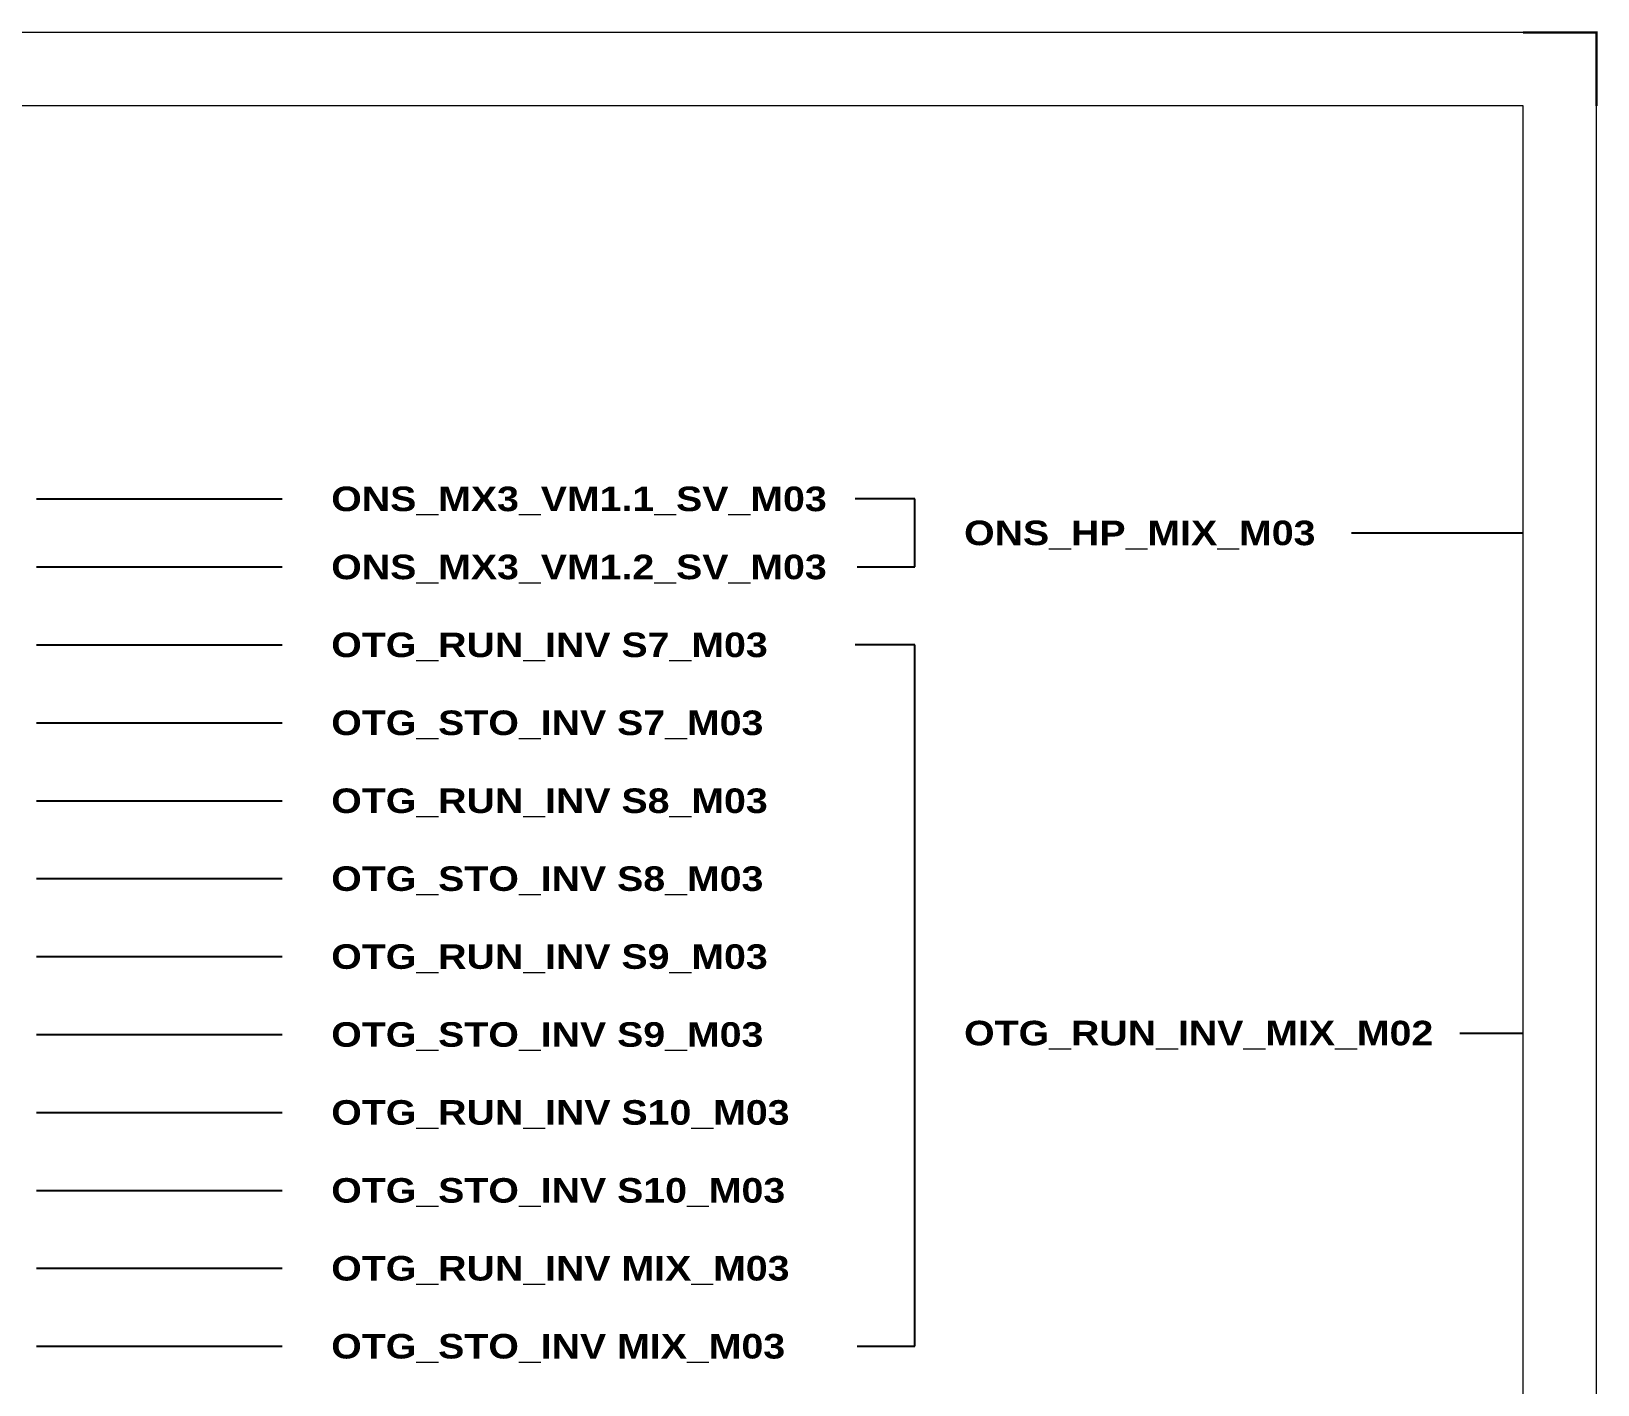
# Model space of a CAD drawing. Header units: centimetres. Extents: x 17259 to 54652, y 10858 to 53453.
# Drawn here: x 20352 to 23541, y 12547 to 15302 of the extents above; entities that cross this region are included whole.
import ezdxf
from ezdxf.enums import TextEntityAlignment as Align

# ---------------------------------------------------------------- set-up
doc = ezdxf.new("R2010")
doc.units = ezdxf.units.CM
doc.header["$MEASUREMENT"] = 0
doc.layers.add('Etiket-Line-L', color=7, linetype='Continuous')
doc.layers.add('EtIket-Line-S', color=2, linetype='Continuous')
doc.styles.add('Bold', font='ariblk.ttf', dxfattribs={"height": 25.4})

# ---------------------------------------------------------------- blocks, each defined once
blk = doc.blocks.new('x5 Out Line')
at = {"const_width": 0.3}
blk.add_lwpolyline([(405.45, 277.06), (405.45, 286.71), (395.8, 286.71)], dxfattribs=at)
at = {"lineweight": 15}
blk.add_lwpolyline([(395.8, 9.65), (395.8, 277.06), (9.65, 277.06), (9.65, 9.65)], close=True, dxfattribs=at)
at = {"layer": 'EtIket-Line-S', "lineweight": 9, "ltscale": 0.5}
blk.add_lwpolyline([(0, 0), (405.45, 0), (405.45, 286.71), (0, 286.71)], close=True, dxfattribs=at)

msp = doc.modelspace()

# ---------------------------------------------------------------- linework, layer by layer
at = {"color": 146, "ltscale": 50, "true_color": 0x105689}
for p, q in [((20362.9, 14350.3), (20862.9, 14350.3)), ((22151.2, 14350.3), (22029.3, 14350.3)), ((22151.2, 14211.7), (22151.2, 14350.3)), ((23039.7, 14281), (23389.3, 14281)), ((20362.9, 14211.7), (20862.9, 14211.7)), ((22033.6, 14211.7), (22151.2, 14211.7)), ((20362.9, 14053.1), (20862.9, 14053.1)), ((22151.2, 14053.1), (22029.3, 14053.1)), ((22151.2, 12625.1), (22151.2, 14053.1)), ((20362.9, 13894.4), (20862.9, 13894.4)), ((20362.9, 13735.7), (20862.9, 13735.7)), ((20362.9, 13577.1), (20862.9, 13577.1)), ((20362.9, 13418.4), (20862.9, 13418.4)), ((20362.9, 13259.8), (20862.9, 13259.8)), ((23260.5, 13262.7), (23389.3, 13262.7)), ((20362.9, 13101.1), (20862.9, 13101.1)), ((20362.9, 12942.4), (20862.9, 12942.4)), ((20362.9, 12783.8), (20862.9, 12783.8)), ((20362.9, 12625.1), (20862.9, 12625.1)), ((22033.6, 12625.1), (22151.2, 12625.1))]:
    msp.add_line(p, q, dxfattribs=at)

# ---------------------------------------------------------------- block references
at = {"layer": 'Etiket-Line-L', "lineweight": 0, "xscale": 15.48351216233742, "yscale": 15.48351216233742, "zscale": 15.48351216233742}
msp.add_blockref('x5 Out Line', (17260.9, 10860.5), dxfattribs=at)

# ---------------------------------------------------------------- texts
at = {"ltscale": 500, "style": 'Bold'}
for s, p in [('ONS_MX3_VM1.1_SV_M03', (20962.9, 14350.3)), ('ONS_HP_MIX_M03', (22251.2, 14281)), ('ONS_MX3_VM1.2_SV_M03', (20962.9, 14211.7)), ('OTG_RUN_INV S7_M03', (20962.9, 14053.1)), ('OTG_STO_INV S7_M03', (20962.9, 13894.4)), ('OTG_RUN_INV S8_M03', (20962.9, 13735.7)), ('OTG_STO_INV S8_M03', (20962.9, 13577.1)), ('OTG_RUN_INV S9_M03', (20962.9, 13418.4)), ('OTG_STO_INV S9_M03', (20962.9, 13259.8)), ('OTG_RUN_INV_MIX_M02', (22251.2, 13262.7)), ('OTG_RUN_INV S10_M03', (20962.9, 13101.1)), ('OTG_STO_INV S10_M03', (20962.9, 12942.4)), ('OTG_RUN_INV MIX_M03', (20962.9, 12783.8)), ('OTG_STO_INV MIX_M03', (20962.9, 12625.1))]:
    msp.add_text(s, height=50, dxfattribs=at).set_placement(p, align=Align.MIDDLE_LEFT)

doc.saveas('drawing.dxf')
